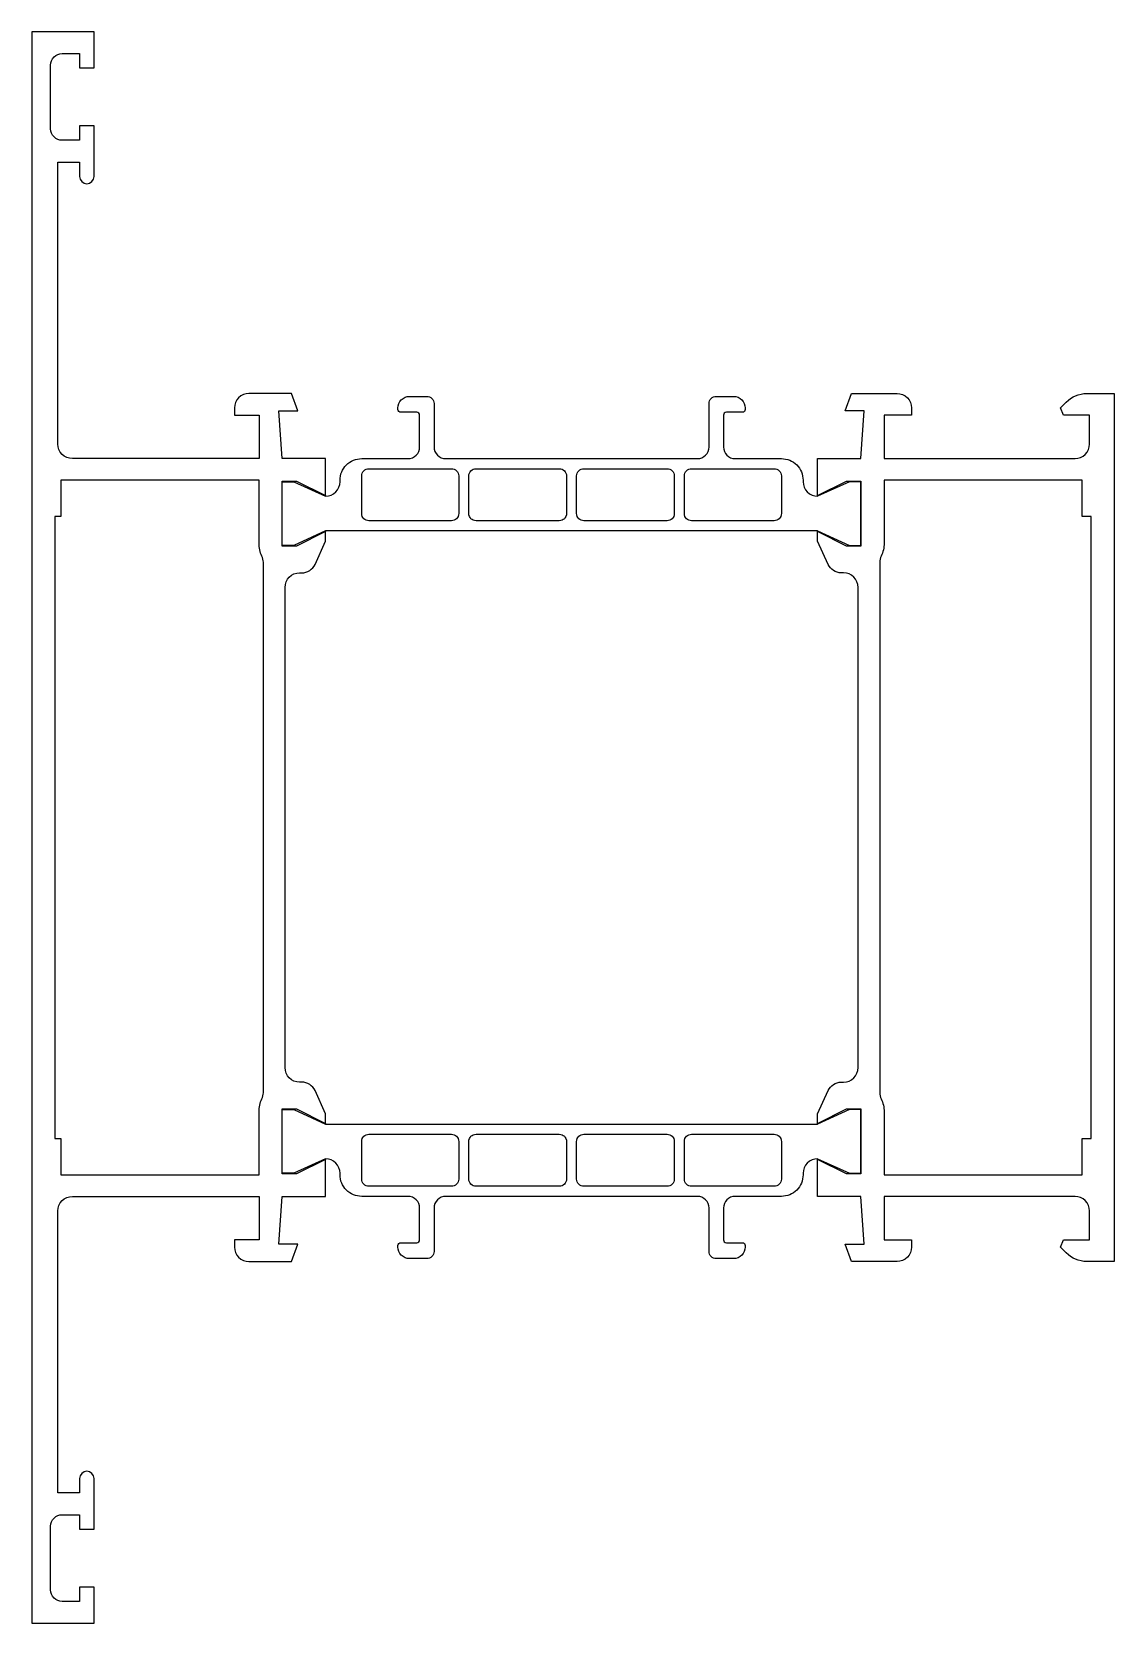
# Model space of a CAD drawing. Header units: millimetres. Extents: x 0 to 75, y 0 to 110.
import ezdxf

# ---------------------------------------------------------------- set-up
doc = ezdxf.new("R2010")
doc.units = ezdxf.units.MM

msp = doc.modelspace()

# ---------------------------------------------------------------- linework, layer by layer
for points in [[(15, 85, 0.414214), (14, 84), (14, 83.5), (15.7, 83.5), (15.7, 80.5), (2.8, 80.5, -0.414214), (1.8, 81.5), (1.8, 101), (3.3, 101), (3.3, 100, 1), (4.3, 100), (4.3, 103.5), (3.3, 103.5), (3.3, 102.5), (2.1, 102.5, -0.414214), (1.3, 103.3), (1.3, 107.7, -0.414214), (2.1, 108.5), (3.3, 108.5), (3.3, 107.5), (4.3, 107.5), (4.3, 110), (0, 110), (0, 0), (4.3, 0), (4.3, 2.5), (3.3, 2.5), (3.3, 1.5), (2.1, 1.5, -0.414214), (1.3, 2.3), (1.3, 6.7, -0.414214), (2.1, 7.5), (3.3, 7.5), (3.3, 6.5), (4.3, 6.5), (4.3, 10, 1), (3.3, 10), (3.3, 9), (1.8, 9), (1.8, 28.5, -0.414214), (2.8, 29.5), (15.7, 29.5), (15.7, 26.5), (14, 26.5), (14, 26, 0.414214), (15, 25), (17.95, 25), (18.39, 26.2), (17.08, 26.2), (17.3, 29.5), (20.3, 29.5), (20.3, 32.1), (18.1, 31.1), (17.3, 31.1), (17.3, 35.5), (18.1, 35.5), (20.3, 34.5), (20.3, 35.2), (19.57, 36.81, 0.294108), (18.66, 37.4), (18.5, 37.4, -0.414214), (17.5, 38.4), (17.5, 71.6, -0.414214), (18.5, 72.6), (18.66, 72.6, 0.294108), (19.57, 73.19), (20.3, 74.8), (20.3, 75.5), (18.1, 74.5), (17.3, 74.5), (17.3, 78.9), (18.1, 78.9), (20.3, 77.9), (20.3, 80.5), (17.3, 80.5), (17.08, 83.8), (18.39, 83.8), (17.95, 85), (15, 85)], [(54.3, 77.9), (54.3, 77.95), (56.3, 78.95), (57.3, 78.95), (57.3, 74.45), (56.3, 74.45), (54.3, 75.45), (54.3, 75.5), (20.3, 75.5), (20.3, 75.45), (18.3, 74.45), (17.3, 74.45), (17.3, 78.95), (18.3, 78.95), (20.3, 77.95), (20.3, 77.9, 0.414214), (21.3, 78.9), (21.3, 79, -0.414214), (22.8, 80.5), (26, 80.5, 0.414214), (26.8, 81.3), (26.8, 83.5, 0.414214), (26.6, 83.7), (25.5, 83.7, -0.414214), (25.3, 83.9), (25.3, 84, -0.414214), (26.1, 84.8), (27.3, 84.8, -0.414214), (27.8, 84.3), (27.8, 81.3, 0.414214), (28.6, 80.5), (46, 80.5, 0.414214), (46.8, 81.3), (46.8, 84.3, -0.414214), (47.3, 84.8), (48.5, 84.8, -0.414214), (49.3, 84), (49.3, 83.9, -0.414214), (49.1, 83.7), (48, 83.7, 0.414214), (47.8, 83.5), (47.8, 81.3, 0.414214), (48.6, 80.5), (51.8, 80.5, -0.414214), (53.3, 79), (53.3, 78.9, 0.414214), (54.3, 77.9)], [(57.1, 38.4), (57.1, 71.6, 0.414214), (56.1, 72.6), (55.94, 72.6, -0.294108), (55.03, 73.19), (54.3, 74.8), (54.3, 75.5), (56.5, 74.5), (57.3, 74.5), (57.3, 78.9), (56.5, 78.9), (54.3, 77.9), (54.3, 80.5), (57.3, 80.5), (57.52, 83.8), (56.21, 83.8), (56.65, 85), (59.8, 85, -0.414214), (60.8, 84), (60.8, 83.5), (58.9, 83.5), (58.9, 80.5), (72.1, 80.5, 0.414214), (73.1, 81.5), (73.1, 83.5), (71.3, 83.5), (71.09, 84.01), (71.49, 84.41, -0.198912), (72.9, 85), (74.8, 85), (74.8, 25), (72.9, 25, -0.198912), (71.49, 25.59), (71.09, 25.99), (71.3, 26.5), (73.1, 26.5), (73.1, 28.5, 0.414214), (72.1, 29.5), (58.9, 29.5), (58.9, 26.5), (60.8, 26.5), (60.8, 26, -0.414214), (59.8, 25), (56.65, 25), (56.21, 26.2), (57.52, 26.2), (57.3, 29.5), (54.3, 29.5), (54.3, 32.1), (56.5, 31.1), (57.3, 31.1), (57.3, 35.5), (56.5, 35.5), (54.3, 34.5), (54.3, 35.2), (55.03, 36.81, -0.294108), (55.94, 37.4), (56.1, 37.4, 0.414214), (57.1, 38.4)], [(22.8, 76.7), (22.8, 79.3, -0.414214), (23.3, 79.8), (29, 79.8, -0.414214), (29.5, 79.3), (29.5, 76.7, -0.414214), (29, 76.2), (23.3, 76.2, -0.414214), (22.8, 76.7)], [(30.2, 76.7), (30.2, 79.3, -0.414214), (30.7, 79.8), (36.45, 79.8, -0.414214), (36.95, 79.3), (36.95, 76.7, -0.414214), (36.45, 76.2), (30.7, 76.2, -0.414214), (30.2, 76.7)], [(44.4, 76.7, -0.414214), (43.9, 76.2), (38.15, 76.2, -0.414214), (37.65, 76.7), (37.65, 79.3, -0.414214), (38.15, 79.8), (43.9, 79.8, -0.414214), (44.4, 79.3), (44.4, 76.7)], [(45.1, 76.7), (45.1, 79.3, -0.414214), (45.6, 79.8), (51.3, 79.8, -0.414214), (51.8, 79.3), (51.8, 76.7, -0.414214), (51.3, 76.2), (45.6, 76.2, -0.414214), (45.1, 76.7)], [(1.6, 76.5), (1.6, 33.5), (2, 33.5), (2, 31), (15.7, 31), (15.7, 35.35, -0.112281), (15.9, 36.24, 0.112281), (16, 36.67), (16, 73.33, 0.112281), (15.9, 73.76, -0.112281), (15.7, 74.65), (15.7, 79), (2, 79), (2, 76.5), (1.6, 76.5)], [(73.2, 33.5), (73.2, 76.5), (72.6, 76.5), (72.6, 79), (58.9, 79), (58.9, 74.65, -0.112281), (58.7, 73.76, 0.112281), (58.6, 73.33), (58.6, 36.67, 0.112281), (58.7, 36.24, -0.112281), (58.9, 35.35), (58.9, 31), (72.6, 31), (72.6, 33.5), (73.2, 33.5, 0.414214)], [(20.3, 32.1), (20.3, 32.05), (18.3, 31.05), (17.3, 31.05), (17.3, 35.55), (18.3, 35.55), (20.3, 34.55), (20.3, 34.5), (54.3, 34.5), (54.3, 34.55), (56.3, 35.55), (57.3, 35.55), (57.3, 31.05), (56.3, 31.05), (54.3, 32.05), (54.3, 32.1, 0.414214), (53.3, 31.1), (53.3, 31, -0.414214), (51.8, 29.5), (48.6, 29.5, 0.414214), (47.8, 28.7), (47.8, 26.5, 0.414214), (48, 26.3), (49.1, 26.3, -0.414214), (49.3, 26.1), (49.3, 26, -0.414214), (48.5, 25.2), (47.3, 25.2, -0.414214), (46.8, 25.7), (46.8, 28.7, 0.414214), (46, 29.5), (28.6, 29.5, 0.414214), (27.8, 28.7), (27.8, 25.7, -0.414214), (27.3, 25.2), (26.1, 25.2, -0.414214), (25.3, 26), (25.3, 26.1, -0.414214), (25.5, 26.3), (26.6, 26.3, 0.414214), (26.8, 26.5), (26.8, 28.7, 0.414214), (26, 29.5), (22.8, 29.5, -0.414214), (21.3, 31), (21.3, 31.1, 0.414214), (20.3, 32.1)], [(29.5, 33.3), (29.5, 30.7, -0.414214), (29, 30.2), (23.3, 30.2, -0.414214), (22.8, 30.7), (22.8, 33.3, -0.414214), (23.3, 33.8), (29, 33.8, -0.414214), (29.5, 33.3)], [(30.2, 33.3, -0.414214), (30.7, 33.8), (36.45, 33.8, -0.414214), (36.95, 33.3), (36.95, 30.7, -0.414214), (36.45, 30.2), (30.7, 30.2, -0.414214), (30.2, 30.7), (30.2, 33.3)], [(44.4, 33.3), (44.4, 30.7, -0.414214), (43.9, 30.2), (38.15, 30.2, -0.414214), (37.65, 30.7), (37.65, 33.3, -0.414214), (38.15, 33.8), (43.9, 33.8, -0.414214), (44.4, 33.3)], [(51.8, 33.3), (51.8, 30.7, -0.414214), (51.3, 30.2), (45.6, 30.2, -0.414214), (45.1, 30.7), (45.1, 33.3, -0.414214), (45.6, 33.8), (51.3, 33.8, -0.414214), (51.8, 33.3)]]:
    msp.add_lwpolyline(points, format="xyb", close=True)

doc.saveas('drawing.dxf')
